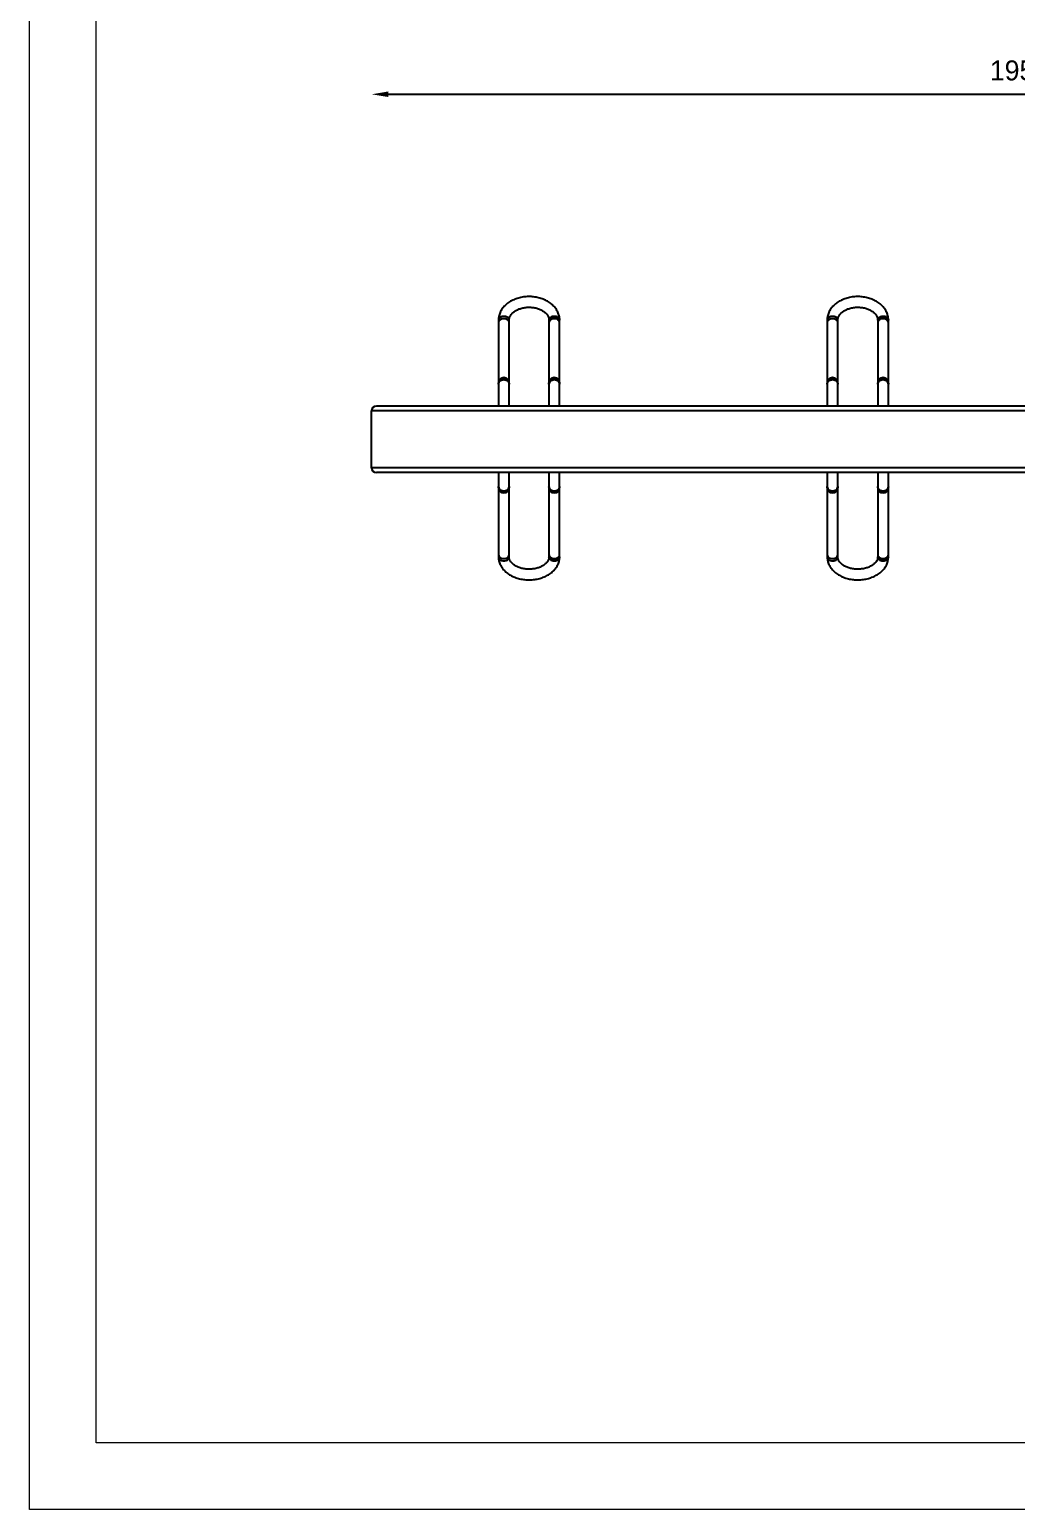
# Model space of a CAD drawing. Header units: millimetres. Extents: x 1641 to 7581, y -3677 to 523.
# Drawn here: x 1641 to 3126, y -3677 to -1450 of the extents above; entities that cross this region are included whole.
import ezdxf

# ---------------------------------------------------------------- set-up
doc = ezdxf.new("R2010")
doc.units = ezdxf.units.MM
doc.header["$PDSIZE"] = -1
doc.layers.add('tabelka', color=155, linetype='Continuous')
doc.dimstyles.new('1-1', dxfattribs={"dimtxt": 30, "dimasz": 25, "dimexe": 6.25, "dimexo": 30, "dimgap": 20.625, "dimtad": 1, "dimdec": 1, "dimtxsty": 'Standard', "dimcen": 0, "dimclrd": 2, "dimclre": 2, "dimclrt": 2, "dimadec": 0, "dimazin": 0, "dimtfac": 1, "dimtdec": 1, "dimtmove": 0, "dimatfit": 3, "dimfxl": 1, "dimarcsym": 0})

# ---------------------------------------------------------------- blocks, each defined once
blk = doc.blocks.new('*D6')
at = {"color": 2, "lineweight": -2}
blk.add_line((2181, -1547.4), (4081, -1547.4), dxfattribs=at)
at = {"color": 2}
for points in [[(2181, -1543.2), (2181, -1551.5), (2156, -1547.4)], [(4081, -1543.2), (4081, -1551.5), (4106, -1547.4)]]:
    blk.add_solid(points, dxfattribs=at)
at = {"layer": 'Defpoints', "color": 0}
for p in [(4106, -1547.4), (2156, -2066.6), (4106, -2066.6)]:
    blk.add_point(p, dxfattribs=at)
at = {"color": 2, "insert": (3131, -1511.7), "char_height": 30, "attachment_point": 5}
blk.add_mtext('1950', dxfattribs=at)

msp = doc.modelspace()

# ---------------------------------------------------------------- linework, layer by layer
for p, q in [((2346.95, -1887.16), (2346.95, -1981.81)), ((2346.95, -1887.16), (2346.95, -1890.76)), ((2362.95, -1981.81), (2362.95, -1887.16)), ((2362.95, -1890.76), (2362.95, -1887.16)), ((2422.95, -1887.16), (2422.95, -1981.81)), ((2422.95, -1887.16), (2422.95, -1890.76)), ((2438.95, -1981.81), (2438.95, -1887.16)), ((2438.95, -1890.76), (2438.95, -1887.16)), ((2841.65, -1887.16), (2841.65, -1981.81)), ((2841.65, -1887.16), (2841.65, -1890.76)), ((2857.65, -1981.81), (2857.65, -1887.16)), ((2857.65, -1890.76), (2857.65, -1887.16)), ((2917.65, -1887.16), (2917.65, -1981.81)), ((2917.65, -1887.16), (2917.65, -1890.76)), ((2933.65, -1981.81), (2933.65, -1887.16)), ((2933.65, -1890.76), (2933.65, -1887.16)), ((2346.95, -1983.45), (2346.95, -1981.81)), ((2346.95, -1981.86), (2346.95, -1983.45)), ((2362.95, -1983.45), (2362.95, -1981.81)), ((2362.95, -1983.45), (2362.95, -1981.81)), ((2422.95, -1983.45), (2422.95, -1981.81)), ((2422.95, -1981.86), (2422.95, -1983.45)), ((2438.95, -1984.62), (2438.95, -1981.81)), ((2438.95, -1983.45), (2438.95, -1981.81)), ((2841.65, -1981.81), (2841.65, -1983.45)), ((2841.65, -1981.81), (2841.65, -1984.62)), ((2857.65, -1984.62), (2857.65, -1981.81)), ((2857.65, -1983.45), (2857.65, -1981.81)), ((2917.65, -1981.81), (2917.65, -1983.45)), ((2917.65, -1981.81), (2917.65, -1984.62)), ((2933.65, -1984.62), (2933.65, -1981.81)), ((2933.65, -1983.45), (2933.65, -1981.81)), ((2346.95, -1983.45), (2346.95, -2016.64)), ((2346.95, -1983.45), (2346.95, -2016.64)), ((2346.95, -1984.62), (2346.95, -2016.64)), ((2346.95, -1984.62), (2346.95, -2016.64)), ((2346.95, -1984.62), (2346.95, -2016.64)), ((2362.95, -2016.64), (2362.95, -1983.45)), ((2362.95, -2016.64), (2362.95, -1983.45)), ((2362.95, -2016.64), (2362.95, -1984.62)), ((2362.95, -2016.64), (2362.95, -1984.62)), ((2362.95, -2016.64), (2362.95, -1984.62)), ((2422.95, -1983.45), (2422.95, -2016.64)), ((2422.95, -1983.45), (2422.95, -2016.64)), ((2422.95, -1984.62), (2422.95, -2016.64)), ((2422.95, -1984.62), (2422.95, -2016.64)), ((2422.95, -1984.62), (2422.95, -2016.64)), ((2438.95, -2016.64), (2438.95, -1983.45)), ((2438.95, -2016.64), (2438.95, -1983.45)), ((2438.95, -2016.64), (2438.95, -1984.62)), ((2438.95, -2016.64), (2438.95, -1984.62)), ((2438.95, -2016.64), (2438.95, -1984.62)), ((2841.65, -1983.45), (2841.65, -2016.64)), ((2841.65, -1983.45), (2841.65, -2016.64)), ((2841.65, -1984.62), (2841.65, -2016.64)), ((2841.65, -1984.62), (2841.65, -2016.64)), ((2841.65, -1984.62), (2841.65, -2016.64)), ((2857.65, -2016.64), (2857.65, -1983.45)), ((2857.65, -2016.64), (2857.65, -1983.45)), ((2857.65, -2016.64), (2857.65, -1984.62)), ((2857.65, -2016.64), (2857.65, -1984.62)), ((2857.65, -2016.64), (2857.65, -1984.62)), ((2917.65, -1983.45), (2917.65, -2016.64)), ((2917.65, -1983.45), (2917.65, -2016.64)), ((2917.65, -1984.62), (2917.65, -2016.64)), ((2917.65, -1984.62), (2917.65, -2016.64)), ((2917.65, -1984.62), (2917.65, -2016.64)), ((2933.65, -2016.64), (2933.65, -1983.45)), ((2933.65, -2016.64), (2933.65, -1983.45)), ((2933.65, -2016.64), (2933.65, -1984.62)), ((2933.65, -2016.64), (2933.65, -1984.62)), ((2933.65, -2016.64), (2933.65, -1984.62)), ((4105.95, -2023.84), (2155.95, -2023.84)), ((2155.95, -2109.44), (2155.95, -2023.84)), ((4098.75, -2016.64), (2163.15, -2016.64)), ((4105.95, -2109.44), (2155.95, -2109.44)), ((4098.75, -2116.64), (2163.15, -2116.64)), ((2346.95, -2116.64), (2346.95, -2137.85)), ((2346.95, -2116.64), (2346.95, -2137.68)), ((2346.95, -2116.64), (2346.95, -2137.85)), ((2346.95, -2116.64), (2346.95, -2137.68)), ((2346.95, -2137.68), (2346.95, -2139.32)), ((2362.95, -2137.85), (2362.95, -2116.64)), ((2362.95, -2137.68), (2362.95, -2116.64)), ((2362.95, -2137.85), (2362.95, -2116.64)), ((2362.95, -2137.68), (2362.95, -2116.64)), ((2362.95, -2139.32), (2362.95, -2137.68)), ((2422.95, -2116.64), (2422.95, -2137.85)), ((2422.95, -2116.64), (2422.95, -2137.68)), ((2422.95, -2116.64), (2422.95, -2137.85)), ((2422.95, -2116.64), (2422.95, -2137.68)), ((2422.95, -2137.68), (2422.95, -2139.32)), ((2438.95, -2137.85), (2438.95, -2116.64)), ((2438.95, -2137.68), (2438.95, -2116.64)), ((2438.95, -2137.85), (2438.95, -2116.64)), ((2438.95, -2137.68), (2438.95, -2116.64)), ((2438.95, -2139.32), (2438.95, -2137.68)), ((2841.65, -2116.64), (2841.65, -2137.85)), ((2841.65, -2116.64), (2841.65, -2137.68)), ((2841.65, -2116.64), (2841.65, -2137.85)), ((2841.65, -2116.64), (2841.65, -2137.68)), ((2841.65, -2137.68), (2841.65, -2139.32)), ((2857.65, -2137.85), (2857.65, -2116.64)), ((2857.65, -2137.68), (2857.65, -2116.64)), ((2857.65, -2137.85), (2857.65, -2116.64)), ((2857.65, -2137.68), (2857.65, -2116.64)), ((2857.65, -2139.32), (2857.65, -2137.68)), ((2917.65, -2116.64), (2917.65, -2137.85)), ((2917.65, -2116.64), (2917.65, -2137.68)), ((2917.65, -2116.64), (2917.65, -2137.85)), ((2917.65, -2116.64), (2917.65, -2137.68)), ((2917.65, -2137.68), (2917.65, -2139.32)), ((2933.65, -2137.85), (2933.65, -2116.64)), ((2933.65, -2137.68), (2933.65, -2116.64)), ((2933.65, -2137.85), (2933.65, -2116.64)), ((2933.65, -2137.68), (2933.65, -2116.64)), ((2933.65, -2139.32), (2933.65, -2137.68)), ((2346.95, -2137.85), (2346.95, -2139.32)), ((2346.95, -2139.32), (2346.95, -2240.25)), ((2346.95, -2139.32), (2346.95, -2240.25)), ((2362.95, -2139.32), (2362.95, -2137.85)), ((2362.95, -2240.25), (2362.95, -2139.32)), ((2362.95, -2240.25), (2362.95, -2139.32)), ((2422.95, -2137.85), (2422.95, -2139.32)), ((2422.95, -2139.32), (2422.95, -2240.25)), ((2422.95, -2139.32), (2422.95, -2240.25)), ((2438.95, -2137.85), (2438.95, -2139.32)), ((2438.95, -2139.29), (2438.95, -2137.85)), ((2438.95, -2139.32), (2438.95, -2137.85)), ((2438.95, -2240.25), (2438.95, -2139.32)), ((2438.95, -2240.25), (2438.95, -2139.32)), ((2841.65, -2137.85), (2841.65, -2139.32)), ((2841.65, -2139.32), (2841.65, -2240.25)), ((2841.65, -2139.32), (2841.65, -2240.25)), ((2857.65, -2139.32), (2857.65, -2137.85)), ((2857.65, -2240.25), (2857.65, -2139.32)), ((2857.65, -2240.25), (2857.65, -2139.32)), ((2917.65, -2137.85), (2917.65, -2139.32)), ((2917.65, -2139.32), (2917.65, -2240.25)), ((2917.65, -2139.32), (2917.65, -2240.25)), ((2933.65, -2139.32), (2933.65, -2137.85)), ((2933.65, -2240.25), (2933.65, -2139.32)), ((2933.65, -2240.25), (2933.65, -2139.32)), ((2346.95, -2240.25), (2346.95, -2243.73)), ((2362.95, -2243.73), (2362.95, -2240.25)), ((2422.95, -2240.25), (2422.95, -2243.73)), ((2438.95, -2243.73), (2438.95, -2240.25)), ((2841.65, -2240.25), (2841.65, -2243.73)), ((2857.65, -2243.73), (2857.65, -2240.25)), ((2917.65, -2240.25), (2917.65, -2243.73)), ((2933.65, -2243.73), (2933.65, -2240.25))]:
    msp.add_line(p, q)
at = {"flags": 128}
for points in [[(2354.95, -1881.6), (2353.23, -1881.73), (2351.59, -1882.12), (2350.11, -1882.74), (2348.86, -1883.56), (2347.89, -1884.56), (2347.25, -1885.68), (2346.97, -1886.86), (2346.95, -1887.17)], [(2362.95, -1887.16), (2362.85, -1886.26), (2362.39, -1885.11), (2361.58, -1884.04), (2360.46, -1883.13), (2359.08, -1882.4), (2357.51, -1881.89), (2355.82, -1881.64), (2354.09, -1881.64), (2352.4, -1881.89), (2350.83, -1882.4), (2349.45, -1883.13), (2348.33, -1884.04), (2347.52, -1885.11), (2347.06, -1886.26), (2346.95, -1887.16)], [(2362.95, -1887.16), (2362.85, -1886.26), (2362.39, -1885.11), (2361.58, -1884.04), (2360.46, -1883.13), (2359.08, -1882.4), (2357.51, -1881.89), (2355.82, -1881.64), (2354.09, -1881.64), (2352.4, -1881.89), (2350.83, -1882.4), (2349.45, -1883.13), (2348.33, -1884.04), (2347.52, -1885.11), (2347.06, -1886.26), (2346.95, -1887.16)], [(2362.95, -1890.76), (2362.85, -1889.86), (2362.39, -1888.7), (2361.58, -1887.64), (2360.46, -1886.72), (2359.08, -1885.99), (2357.51, -1885.49), (2355.82, -1885.23), (2354.09, -1885.23), (2352.4, -1885.49), (2350.83, -1885.99), (2349.45, -1886.72), (2348.33, -1887.64), (2347.52, -1888.7), (2347.06, -1889.86), (2346.95, -1890.76)], [(2362.95, -1887.19), (2362.94, -1886.86), (2362.66, -1885.68), (2362.02, -1884.56), (2361.05, -1883.56), (2359.8, -1882.74), (2358.31, -1882.12), (2356.67, -1881.73), (2354.95, -1881.6)], [(2422.95, -1887.19), (2422.97, -1886.86), (2423.25, -1885.68), (2423.89, -1884.56), (2424.86, -1883.56), (2426.11, -1882.74), (2427.59, -1882.12), (2429.23, -1881.73), (2430.95, -1881.6)], [(2438.95, -1887.16), (2438.85, -1886.26), (2438.39, -1885.11), (2437.58, -1884.04), (2436.46, -1883.13), (2435.08, -1882.4), (2433.51, -1881.89), (2431.82, -1881.64), (2430.09, -1881.64), (2428.4, -1881.89), (2426.83, -1882.4), (2425.45, -1883.13), (2424.33, -1884.04), (2423.52, -1885.11), (2423.06, -1886.26), (2422.95, -1887.16)], [(2438.95, -1887.16), (2438.85, -1886.26), (2438.39, -1885.11), (2437.58, -1884.04), (2436.46, -1883.13), (2435.08, -1882.4), (2433.51, -1881.89), (2431.82, -1881.64), (2430.09, -1881.64), (2428.4, -1881.89), (2426.83, -1882.4), (2425.45, -1883.13), (2424.33, -1884.04), (2423.52, -1885.11), (2423.06, -1886.26), (2422.95, -1887.16)], [(2438.95, -1890.76), (2438.85, -1889.86), (2438.39, -1888.7), (2437.58, -1887.64), (2436.46, -1886.72), (2435.08, -1885.99), (2433.51, -1885.49), (2431.82, -1885.23), (2430.09, -1885.23), (2428.4, -1885.49), (2426.83, -1885.99), (2425.45, -1886.72), (2424.33, -1887.64), (2423.52, -1888.7), (2423.06, -1889.86), (2422.95, -1890.76)], [(2430.95, -1881.6), (2432.67, -1881.73), (2434.31, -1882.12), (2435.8, -1882.74), (2437.05, -1883.56), (2438.02, -1884.56), (2438.66, -1885.68), (2438.94, -1886.86), (2438.95, -1887.15)], [(2849.65, -1881.6), (2847.93, -1881.73), (2846.29, -1882.12), (2844.8, -1882.74), (2843.55, -1883.56), (2842.58, -1884.56), (2841.94, -1885.68), (2841.66, -1886.86), (2841.65, -1887.17)], [(2857.65, -1887.16), (2857.54, -1886.26), (2857.08, -1885.11), (2856.27, -1884.04), (2855.15, -1883.13), (2853.77, -1882.4), (2852.2, -1881.89), (2850.51, -1881.64), (2848.78, -1881.64), (2847.09, -1881.89), (2845.52, -1882.4), (2844.14, -1883.13), (2843.02, -1884.04), (2842.21, -1885.11), (2841.75, -1886.26), (2841.65, -1887.16)], [(2857.65, -1887.16), (2857.54, -1886.26), (2857.08, -1885.11), (2856.27, -1884.04), (2855.15, -1883.13), (2853.77, -1882.4), (2852.2, -1881.89), (2850.51, -1881.64), (2848.78, -1881.64), (2847.09, -1881.89), (2845.52, -1882.4), (2844.14, -1883.13), (2843.02, -1884.04), (2842.21, -1885.11), (2841.75, -1886.26), (2841.65, -1887.16)], [(2857.65, -1890.76), (2857.54, -1889.86), (2857.08, -1888.7), (2856.27, -1887.64), (2855.15, -1886.72), (2853.77, -1885.99), (2852.2, -1885.49), (2850.51, -1885.23), (2848.78, -1885.23), (2847.09, -1885.49), (2845.52, -1885.99), (2844.14, -1886.72), (2843.02, -1887.64), (2842.21, -1888.7), (2841.75, -1889.86), (2841.65, -1890.76)], [(2857.65, -1887.19), (2857.63, -1886.86), (2857.35, -1885.68), (2856.71, -1884.56), (2855.74, -1883.56), (2854.49, -1882.74), (2853.01, -1882.12), (2851.37, -1881.73), (2849.65, -1881.6)], [(2917.65, -1887.19), (2917.66, -1886.86), (2917.94, -1885.68), (2918.58, -1884.56), (2919.55, -1883.56), (2920.8, -1882.74), (2922.29, -1882.12), (2923.93, -1881.73), (2925.65, -1881.6)], [(2933.65, -1887.16), (2933.54, -1886.26), (2933.08, -1885.11), (2932.27, -1884.04), (2931.15, -1883.13), (2929.77, -1882.4), (2928.2, -1881.89), (2926.51, -1881.64), (2924.78, -1881.64), (2923.09, -1881.89), (2921.52, -1882.4), (2920.14, -1883.13), (2919.02, -1884.04), (2918.21, -1885.11), (2917.75, -1886.26), (2917.65, -1887.16)], [(2933.65, -1887.16), (2933.54, -1886.26), (2933.08, -1885.11), (2932.27, -1884.04), (2931.15, -1883.13), (2929.77, -1882.4), (2928.2, -1881.89), (2926.51, -1881.64), (2924.78, -1881.64), (2923.09, -1881.89), (2921.52, -1882.4), (2920.14, -1883.13), (2919.02, -1884.04), (2918.21, -1885.11), (2917.75, -1886.26), (2917.65, -1887.16)], [(2933.65, -1890.76), (2933.54, -1889.86), (2933.08, -1888.7), (2932.27, -1887.64), (2931.15, -1886.72), (2929.77, -1885.99), (2928.2, -1885.49), (2926.51, -1885.23), (2924.78, -1885.23), (2923.09, -1885.49), (2921.52, -1885.99), (2920.14, -1886.72), (2919.02, -1887.64), (2918.21, -1888.7), (2917.75, -1889.86), (2917.65, -1890.76)], [(2925.65, -1881.6), (2927.37, -1881.73), (2929.01, -1882.12), (2930.49, -1882.74), (2931.74, -1883.56), (2932.71, -1884.56), (2933.35, -1885.68), (2933.63, -1886.86), (2933.65, -1887.15)], [(2346.95, -1983.45), (2346.97, -1983.09), (2347.25, -1981.66), (2347.89, -1980.32), (2348.86, -1979.12), (2350.11, -1978.12), (2351.59, -1977.38), (2353.23, -1976.92), (2354.95, -1976.76)], [(2362.95, -1983.45), (2362.85, -1982.37), (2362.39, -1980.97), (2361.58, -1979.69), (2360.46, -1978.59), (2359.08, -1977.72), (2357.51, -1977.11), (2355.82, -1976.8), (2354.09, -1976.8), (2352.4, -1977.11), (2350.83, -1977.72), (2349.45, -1978.59), (2348.33, -1979.69), (2347.52, -1980.97), (2347.06, -1982.37), (2346.95, -1983.45)], [(2362.95, -1983.45), (2362.85, -1982.37), (2362.39, -1980.97), (2361.58, -1979.69), (2360.46, -1978.59), (2359.08, -1977.72), (2357.51, -1977.11), (2355.82, -1976.8), (2354.09, -1976.8), (2352.4, -1977.11), (2350.83, -1977.72), (2349.45, -1978.59), (2348.33, -1979.69), (2347.52, -1980.97), (2347.06, -1982.37), (2346.95, -1983.45)], [(2362.95, -1983.45), (2362.85, -1982.37), (2362.39, -1980.97), (2361.58, -1979.69), (2360.46, -1978.59), (2359.08, -1977.72), (2357.51, -1977.11), (2355.82, -1976.8), (2354.09, -1976.8), (2352.4, -1977.11), (2350.83, -1977.72), (2349.45, -1978.59), (2348.33, -1979.69), (2347.52, -1980.97), (2347.06, -1982.37), (2346.95, -1983.45)], [(2354.95, -1976.76), (2356.67, -1976.92), (2358.31, -1977.38), (2359.8, -1978.12), (2361.05, -1979.12), (2362.02, -1980.32), (2362.66, -1981.66), (2362.94, -1983.09), (2362.95, -1983.45)], [(2422.95, -1983.45), (2422.97, -1983.09), (2423.25, -1981.66), (2423.89, -1980.32), (2424.86, -1979.12), (2426.11, -1978.12), (2427.59, -1977.38), (2429.23, -1976.92), (2430.95, -1976.76)], [(2438.95, -1983.45), (2438.85, -1982.37), (2438.39, -1980.97), (2437.58, -1979.69), (2436.46, -1978.59), (2435.08, -1977.72), (2433.51, -1977.11), (2431.82, -1976.8), (2430.09, -1976.8), (2428.4, -1977.11), (2426.83, -1977.72), (2425.45, -1978.59), (2424.33, -1979.69), (2423.52, -1980.97), (2423.06, -1982.37), (2422.95, -1983.45)], [(2438.95, -1983.45), (2438.85, -1982.37), (2438.39, -1980.97), (2437.58, -1979.69), (2436.46, -1978.59), (2435.08, -1977.72), (2433.51, -1977.11), (2431.82, -1976.8), (2430.09, -1976.8), (2428.4, -1977.11), (2426.83, -1977.72), (2425.45, -1978.59), (2424.33, -1979.69), (2423.52, -1980.97), (2423.06, -1982.37), (2422.95, -1983.45)], [(2438.95, -1983.45), (2438.85, -1982.37), (2438.39, -1980.97), (2437.58, -1979.69), (2436.46, -1978.59), (2435.08, -1977.72), (2433.51, -1977.11), (2431.82, -1976.8), (2430.09, -1976.8), (2428.4, -1977.11), (2426.83, -1977.72), (2425.45, -1978.59), (2424.33, -1979.69), (2423.52, -1980.97), (2423.06, -1982.37), (2422.95, -1983.45)], [(2430.95, -1976.76), (2432.67, -1976.92), (2434.31, -1977.38), (2435.8, -1978.12), (2437.05, -1979.12), (2438.02, -1980.32), (2438.66, -1981.66), (2438.94, -1983.09), (2438.95, -1983.45)], [(2841.65, -1983.45), (2841.66, -1983.09), (2841.94, -1981.66), (2842.58, -1980.32), (2843.55, -1979.12), (2844.8, -1978.12), (2846.29, -1977.38), (2847.93, -1976.92), (2849.65, -1976.76)], [(2857.65, -1983.45), (2857.54, -1982.37), (2857.08, -1980.97), (2856.27, -1979.69), (2855.15, -1978.59), (2853.77, -1977.72), (2852.2, -1977.11), (2850.51, -1976.8), (2848.78, -1976.8), (2847.09, -1977.11), (2845.52, -1977.72), (2844.14, -1978.59), (2843.02, -1979.69), (2842.21, -1980.97), (2841.75, -1982.37), (2841.65, -1983.45)], [(2857.65, -1983.45), (2857.54, -1982.37), (2857.08, -1980.97), (2856.27, -1979.69), (2855.15, -1978.59), (2853.77, -1977.72), (2852.2, -1977.11), (2850.51, -1976.8), (2848.78, -1976.8), (2847.09, -1977.11), (2845.52, -1977.72), (2844.14, -1978.59), (2843.02, -1979.69), (2842.21, -1980.97), (2841.75, -1982.37), (2841.65, -1983.45)], [(2857.65, -1983.45), (2857.54, -1982.37), (2857.08, -1980.97), (2856.27, -1979.69), (2855.15, -1978.59), (2853.77, -1977.72), (2852.2, -1977.11), (2850.51, -1976.8), (2848.78, -1976.8), (2847.09, -1977.11), (2845.52, -1977.72), (2844.14, -1978.59), (2843.02, -1979.69), (2842.21, -1980.97), (2841.75, -1982.37), (2841.65, -1983.45)], [(2849.65, -1976.76), (2851.37, -1976.92), (2853.01, -1977.38), (2854.49, -1978.12), (2855.74, -1979.12), (2856.71, -1980.32), (2857.35, -1981.66), (2857.63, -1983.09), (2857.65, -1983.45)], [(2917.65, -1983.45), (2917.66, -1983.09), (2917.94, -1981.66), (2918.58, -1980.32), (2919.55, -1979.12), (2920.8, -1978.12), (2922.29, -1977.38), (2923.93, -1976.92), (2925.65, -1976.76)], [(2933.65, -1983.45), (2933.54, -1982.37), (2933.08, -1980.97), (2932.27, -1979.69), (2931.15, -1978.59), (2929.77, -1977.72), (2928.2, -1977.11), (2926.51, -1976.8), (2924.78, -1976.8), (2923.09, -1977.11), (2921.52, -1977.72), (2920.14, -1978.59), (2919.02, -1979.69), (2918.21, -1980.97), (2917.75, -1982.37), (2917.65, -1983.45)], [(2933.65, -1983.45), (2933.54, -1982.37), (2933.08, -1980.97), (2932.27, -1979.69), (2931.15, -1978.59), (2929.77, -1977.72), (2928.2, -1977.11), (2926.51, -1976.8), (2924.78, -1976.8), (2923.09, -1977.11), (2921.52, -1977.72), (2920.14, -1978.59), (2919.02, -1979.69), (2918.21, -1980.97), (2917.75, -1982.37), (2917.65, -1983.45)], [(2933.65, -1983.45), (2933.54, -1982.37), (2933.08, -1980.97), (2932.27, -1979.69), (2931.15, -1978.59), (2929.77, -1977.72), (2928.2, -1977.11), (2926.51, -1976.8), (2924.78, -1976.8), (2923.09, -1977.11), (2921.52, -1977.72), (2920.14, -1978.59), (2919.02, -1979.69), (2918.21, -1980.97), (2917.75, -1982.37), (2917.65, -1983.45)], [(2925.65, -1976.76), (2927.37, -1976.92), (2929.01, -1977.38), (2930.49, -1978.12), (2931.74, -1979.12), (2932.71, -1980.32), (2933.35, -1981.66), (2933.63, -1983.09), (2933.65, -1983.45)], [(2346.95, -2137.85), (2346.97, -2138.22), (2347.25, -2139.68), (2347.89, -2141.05), (2348.86, -2142.27), (2350.11, -2143.29), (2351.59, -2144.05), (2353.23, -2144.52), (2354.95, -2144.68)], [(2346.95, -2137.85), (2346.97, -2138.22), (2347.25, -2139.68), (2347.89, -2141.05), (2348.86, -2142.27), (2350.11, -2143.29), (2351.59, -2144.05), (2353.23, -2144.52), (2354.95, -2144.68)], [(2362.95, -2137.85), (2362.85, -2138.96), (2362.39, -2140.38), (2361.58, -2141.68), (2360.46, -2142.81), (2359.08, -2143.7), (2357.51, -2144.32), (2355.82, -2144.64), (2354.09, -2144.64), (2352.4, -2144.32), (2350.83, -2143.7), (2349.45, -2142.81), (2348.33, -2141.68), (2347.52, -2140.38), (2347.06, -2138.96), (2346.95, -2137.85)], [(2346.95, -2137.85), (2346.97, -2138.22), (2347.25, -2139.68), (2347.89, -2141.05), (2348.86, -2142.27), (2350.11, -2143.29), (2351.59, -2144.05), (2353.23, -2144.52), (2354.95, -2144.68)], [(2354.95, -2144.68), (2356.67, -2144.52), (2358.31, -2144.05), (2359.8, -2143.29), (2361.05, -2142.27), (2362.02, -2141.05), (2362.66, -2139.68), (2362.94, -2138.22), (2362.95, -2137.85)], [(2354.95, -2144.68), (2356.67, -2144.52), (2358.31, -2144.05), (2359.8, -2143.29), (2361.05, -2142.27), (2362.02, -2141.05), (2362.66, -2139.68), (2362.94, -2138.22), (2362.95, -2137.85)], [(2354.95, -2144.68), (2356.67, -2144.52), (2358.31, -2144.05), (2359.8, -2143.29), (2361.05, -2142.27), (2362.02, -2141.05), (2362.66, -2139.68), (2362.94, -2138.22), (2362.95, -2137.85)], [(2422.95, -2137.85), (2422.97, -2138.22), (2423.25, -2139.68), (2423.89, -2141.05), (2424.86, -2142.27), (2426.11, -2143.29), (2427.59, -2144.05), (2429.23, -2144.52), (2430.95, -2144.68)], [(2422.95, -2137.85), (2422.97, -2138.22), (2423.25, -2139.68), (2423.89, -2141.05), (2424.86, -2142.27), (2426.11, -2143.29), (2427.59, -2144.05), (2429.23, -2144.52), (2430.95, -2144.68)], [(2438.95, -2137.85), (2438.85, -2138.96), (2438.39, -2140.38), (2437.58, -2141.68), (2436.46, -2142.81), (2435.08, -2143.7), (2433.51, -2144.32), (2431.82, -2144.64), (2430.09, -2144.64), (2428.4, -2144.32), (2426.83, -2143.7), (2425.45, -2142.81), (2424.33, -2141.68), (2423.52, -2140.38), (2423.06, -2138.96), (2422.95, -2137.85)], [(2422.95, -2137.85), (2422.97, -2138.22), (2423.25, -2139.68), (2423.89, -2141.05), (2424.86, -2142.27), (2426.11, -2143.29), (2427.59, -2144.05), (2429.23, -2144.52), (2430.95, -2144.68)], [(2430.95, -2144.68), (2432.67, -2144.52), (2434.31, -2144.05), (2435.8, -2143.29), (2437.05, -2142.27), (2438.02, -2141.05), (2438.66, -2139.68), (2438.94, -2138.22), (2438.95, -2137.85)], [(2430.95, -2144.68), (2432.67, -2144.52), (2434.31, -2144.05), (2435.8, -2143.29), (2437.05, -2142.27), (2438.02, -2141.05), (2438.66, -2139.68), (2438.94, -2138.22), (2438.95, -2137.85)], [(2430.95, -2144.68), (2432.67, -2144.52), (2434.31, -2144.05), (2435.8, -2143.29), (2437.05, -2142.27), (2438.02, -2141.05), (2438.66, -2139.68), (2438.94, -2138.22), (2438.95, -2137.85)], [(2841.65, -2137.85), (2841.66, -2138.22), (2841.94, -2139.68), (2842.58, -2141.05), (2843.55, -2142.27), (2844.8, -2143.29), (2846.29, -2144.05), (2847.93, -2144.52), (2849.65, -2144.68)], [(2841.65, -2137.85), (2841.66, -2138.22), (2841.94, -2139.68), (2842.58, -2141.05), (2843.55, -2142.27), (2844.8, -2143.29), (2846.29, -2144.05), (2847.93, -2144.52), (2849.65, -2144.68)], [(2857.65, -2137.85), (2857.54, -2138.96), (2857.08, -2140.38), (2856.27, -2141.68), (2855.15, -2142.81), (2853.77, -2143.7), (2852.2, -2144.32), (2850.51, -2144.64), (2848.78, -2144.64), (2847.09, -2144.32), (2845.52, -2143.7), (2844.14, -2142.81), (2843.02, -2141.68), (2842.21, -2140.38), (2841.75, -2138.96), (2841.65, -2137.85)], [(2841.65, -2137.85), (2841.66, -2138.22), (2841.94, -2139.68), (2842.58, -2141.05), (2843.55, -2142.27), (2844.8, -2143.29), (2846.29, -2144.05), (2847.93, -2144.52), (2849.65, -2144.68)], [(2849.65, -2144.68), (2851.37, -2144.52), (2853.01, -2144.05), (2854.49, -2143.29), (2855.74, -2142.27), (2856.71, -2141.05), (2857.35, -2139.68), (2857.63, -2138.22), (2857.65, -2137.85)], [(2849.65, -2144.68), (2851.37, -2144.52), (2853.01, -2144.05), (2854.49, -2143.29), (2855.74, -2142.27), (2856.71, -2141.05), (2857.35, -2139.68), (2857.63, -2138.22), (2857.65, -2137.85)], [(2849.65, -2144.68), (2851.37, -2144.52), (2853.01, -2144.05), (2854.49, -2143.29), (2855.74, -2142.27), (2856.71, -2141.05), (2857.35, -2139.68), (2857.63, -2138.22), (2857.65, -2137.85)], [(2917.65, -2137.85), (2917.66, -2138.22), (2917.94, -2139.68), (2918.58, -2141.05), (2919.55, -2142.27), (2920.8, -2143.29), (2922.29, -2144.05), (2923.93, -2144.52), (2925.65, -2144.68)], [(2917.65, -2137.85), (2917.66, -2138.22), (2917.94, -2139.68), (2918.58, -2141.05), (2919.55, -2142.27), (2920.8, -2143.29), (2922.29, -2144.05), (2923.93, -2144.52), (2925.65, -2144.68)], [(2933.65, -2137.85), (2933.54, -2138.96), (2933.08, -2140.38), (2932.27, -2141.68), (2931.15, -2142.81), (2929.77, -2143.7), (2928.2, -2144.32), (2926.51, -2144.64), (2924.78, -2144.64), (2923.09, -2144.32), (2921.52, -2143.7), (2920.14, -2142.81), (2919.02, -2141.68), (2918.21, -2140.38), (2917.75, -2138.96), (2917.65, -2137.85)], [(2917.65, -2137.85), (2917.66, -2138.22), (2917.94, -2139.68), (2918.58, -2141.05), (2919.55, -2142.27), (2920.8, -2143.29), (2922.29, -2144.05), (2923.93, -2144.52), (2925.65, -2144.68)], [(2925.65, -2144.68), (2927.37, -2144.52), (2929.01, -2144.05), (2930.49, -2143.29), (2931.74, -2142.27), (2932.71, -2141.05), (2933.35, -2139.68), (2933.63, -2138.22), (2933.65, -2137.85)], [(2925.65, -2144.68), (2927.37, -2144.52), (2929.01, -2144.05), (2930.49, -2143.29), (2931.74, -2142.27), (2932.71, -2141.05), (2933.35, -2139.68), (2933.63, -2138.22), (2933.65, -2137.85)], [(2925.65, -2144.68), (2927.37, -2144.52), (2929.01, -2144.05), (2930.49, -2143.29), (2931.74, -2142.27), (2932.71, -2141.05), (2933.35, -2139.68), (2933.63, -2138.22), (2933.65, -2137.85)], [(2346.95, -2240.25), (2346.97, -2240.56), (2347.25, -2241.79), (2347.89, -2242.95), (2348.86, -2243.98), (2350.11, -2244.83), (2351.59, -2245.47), (2353.23, -2245.87), (2354.95, -2246)], [(2346.95, -2240.25), (2346.97, -2240.56), (2347.25, -2241.79), (2347.89, -2242.95), (2348.86, -2243.98), (2350.11, -2244.83), (2351.59, -2245.47), (2353.23, -2245.87), (2354.95, -2246)], [(2346.95, -2240.25), (2346.97, -2240.56), (2347.25, -2241.79), (2347.89, -2242.95), (2348.86, -2243.98), (2350.11, -2244.83), (2351.59, -2245.47), (2353.23, -2245.87), (2354.95, -2246)], [(2346.95, -2243.73), (2347.06, -2244.66), (2347.52, -2245.86), (2348.33, -2246.96), (2349.45, -2247.9), (2350.83, -2248.66), (2352.4, -2249.18), (2354.09, -2249.45), (2355.82, -2249.45), (2357.51, -2249.18), (2359.08, -2248.66), (2360.46, -2247.9), (2361.58, -2246.96), (2362.39, -2245.86), (2362.85, -2244.66), (2362.95, -2243.73)], [(2346.95, -2243.73), (2346.97, -2244.04), (2347.25, -2245.27), (2347.89, -2246.42), (2348.86, -2247.45), (2350.11, -2248.31), (2351.59, -2248.95), (2353.23, -2249.34), (2354.95, -2249.48)], [(2354.95, -2246), (2356.67, -2245.87), (2358.31, -2245.47), (2359.8, -2244.83), (2361.05, -2243.98), (2362.02, -2242.95), (2362.66, -2241.79), (2362.94, -2240.56), (2362.95, -2240.25)], [(2354.95, -2246), (2356.67, -2245.87), (2358.31, -2245.47), (2359.8, -2244.83), (2361.05, -2243.98), (2362.02, -2242.95), (2362.66, -2241.79), (2362.94, -2240.56), (2362.95, -2240.25)], [(2354.95, -2246), (2356.67, -2245.87), (2358.31, -2245.47), (2359.8, -2244.83), (2361.05, -2243.98), (2362.02, -2242.95), (2362.66, -2241.79), (2362.94, -2240.56), (2362.95, -2240.25)], [(2354.95, -2249.48), (2356.67, -2249.34), (2358.31, -2248.95), (2359.8, -2248.31), (2361.05, -2247.45), (2362.02, -2246.42), (2362.66, -2245.27), (2362.94, -2244.04), (2362.95, -2243.73)], [(2422.95, -2240.25), (2422.97, -2240.56), (2423.25, -2241.79), (2423.89, -2242.95), (2424.86, -2243.98), (2426.11, -2244.83), (2427.59, -2245.47), (2429.23, -2245.87), (2430.95, -2246)], [(2422.95, -2240.25), (2422.97, -2240.56), (2423.25, -2241.79), (2423.89, -2242.95), (2424.86, -2243.98), (2426.11, -2244.83), (2427.59, -2245.47), (2429.23, -2245.87), (2430.95, -2246)], [(2422.95, -2240.25), (2422.97, -2240.56), (2423.25, -2241.79), (2423.89, -2242.95), (2424.86, -2243.98), (2426.11, -2244.83), (2427.59, -2245.47), (2429.23, -2245.87), (2430.95, -2246)], [(2438.95, -2243.73), (2438.85, -2244.66), (2438.39, -2245.86), (2437.58, -2246.96), (2436.46, -2247.9), (2435.08, -2248.66), (2433.51, -2249.18), (2431.82, -2249.45), (2430.09, -2249.45), (2428.4, -2249.18), (2426.83, -2248.66), (2425.45, -2247.9), (2424.33, -2246.96), (2423.52, -2245.86), (2423.06, -2244.66), (2422.95, -2243.73)], [(2422.95, -2243.73), (2422.97, -2244.04), (2423.25, -2245.27), (2423.89, -2246.42), (2424.86, -2247.45), (2426.11, -2248.31), (2427.59, -2248.95), (2429.23, -2249.34), (2430.95, -2249.48)], [(2430.95, -2246), (2432.67, -2245.87), (2434.31, -2245.47), (2435.8, -2244.83), (2437.05, -2243.98), (2438.02, -2242.95), (2438.66, -2241.79), (2438.94, -2240.56), (2438.95, -2240.25)], [(2430.95, -2246), (2432.67, -2245.87), (2434.31, -2245.47), (2435.8, -2244.83), (2437.05, -2243.98), (2438.02, -2242.95), (2438.66, -2241.79), (2438.94, -2240.56), (2438.95, -2240.25)], [(2430.95, -2246), (2432.67, -2245.87), (2434.31, -2245.47), (2435.8, -2244.83), (2437.05, -2243.98), (2438.02, -2242.95), (2438.66, -2241.79), (2438.94, -2240.56), (2438.95, -2240.25)], [(2430.95, -2249.48), (2432.67, -2249.34), (2434.31, -2248.95), (2435.8, -2248.31), (2437.05, -2247.45), (2438.02, -2246.42), (2438.66, -2245.27), (2438.94, -2244.04), (2438.95, -2243.73)], [(2841.65, -2240.25), (2841.66, -2240.56), (2841.94, -2241.79), (2842.58, -2242.95), (2843.55, -2243.98), (2844.8, -2244.83), (2846.29, -2245.47), (2847.93, -2245.87), (2849.65, -2246)], [(2841.65, -2240.25), (2841.66, -2240.56), (2841.94, -2241.79), (2842.58, -2242.95), (2843.55, -2243.98), (2844.8, -2244.83), (2846.29, -2245.47), (2847.93, -2245.87), (2849.65, -2246)], [(2841.65, -2240.25), (2841.66, -2240.56), (2841.94, -2241.79), (2842.58, -2242.95), (2843.55, -2243.98), (2844.8, -2244.83), (2846.29, -2245.47), (2847.93, -2245.87), (2849.65, -2246)], [(2841.65, -2243.73), (2841.75, -2244.66), (2842.21, -2245.86), (2843.02, -2246.96), (2844.14, -2247.9), (2845.52, -2248.66), (2847.09, -2249.18), (2848.78, -2249.45), (2850.51, -2249.45), (2852.2, -2249.18), (2853.77, -2248.66), (2855.15, -2247.9), (2856.27, -2246.96), (2857.08, -2245.86), (2857.54, -2244.66), (2857.65, -2243.73)], [(2841.65, -2243.73), (2841.66, -2244.04), (2841.94, -2245.27), (2842.58, -2246.42), (2843.55, -2247.45), (2844.8, -2248.31), (2846.29, -2248.95), (2847.93, -2249.34), (2849.65, -2249.48)], [(2849.65, -2246), (2851.37, -2245.87), (2853.01, -2245.47), (2854.49, -2244.83), (2855.74, -2243.98), (2856.71, -2242.95), (2857.35, -2241.79), (2857.63, -2240.56), (2857.65, -2240.25)], [(2849.65, -2246), (2851.37, -2245.87), (2853.01, -2245.47), (2854.49, -2244.83), (2855.74, -2243.98), (2856.71, -2242.95), (2857.35, -2241.79), (2857.63, -2240.56), (2857.65, -2240.25)], [(2849.65, -2246), (2851.37, -2245.87), (2853.01, -2245.47), (2854.49, -2244.83), (2855.74, -2243.98), (2856.71, -2242.95), (2857.35, -2241.79), (2857.63, -2240.56), (2857.65, -2240.25)], [(2849.65, -2249.48), (2851.37, -2249.34), (2853.01, -2248.95), (2854.49, -2248.31), (2855.74, -2247.45), (2856.71, -2246.42), (2857.35, -2245.27), (2857.63, -2244.04), (2857.65, -2243.73)], [(2917.65, -2240.25), (2917.66, -2240.56), (2917.94, -2241.79), (2918.58, -2242.95), (2919.55, -2243.98), (2920.8, -2244.83), (2922.29, -2245.47), (2923.93, -2245.87), (2925.65, -2246)], [(2917.65, -2240.25), (2917.66, -2240.56), (2917.94, -2241.79), (2918.58, -2242.95), (2919.55, -2243.98), (2920.8, -2244.83), (2922.29, -2245.47), (2923.93, -2245.87), (2925.65, -2246)], [(2917.65, -2240.25), (2917.66, -2240.56), (2917.94, -2241.79), (2918.58, -2242.95), (2919.55, -2243.98), (2920.8, -2244.83), (2922.29, -2245.47), (2923.93, -2245.87), (2925.65, -2246)], [(2933.65, -2243.73), (2933.54, -2244.66), (2933.08, -2245.86), (2932.27, -2246.96), (2931.15, -2247.9), (2929.77, -2248.66), (2928.2, -2249.18), (2926.51, -2249.45), (2924.78, -2249.45), (2923.09, -2249.18), (2921.52, -2248.66), (2920.14, -2247.9), (2919.02, -2246.96), (2918.21, -2245.86), (2917.75, -2244.66), (2917.65, -2243.73)], [(2917.65, -2243.73), (2917.66, -2244.04), (2917.94, -2245.27), (2918.58, -2246.42), (2919.55, -2247.45), (2920.8, -2248.31), (2922.29, -2248.95), (2923.93, -2249.34), (2925.65, -2249.48)], [(2925.65, -2246), (2927.37, -2245.87), (2929.01, -2245.47), (2930.49, -2244.83), (2931.74, -2243.98), (2932.71, -2242.95), (2933.35, -2241.79), (2933.63, -2240.56), (2933.65, -2240.25)], [(2925.65, -2246), (2927.37, -2245.87), (2929.01, -2245.47), (2930.49, -2244.83), (2931.74, -2243.98), (2932.71, -2242.95), (2933.35, -2241.79), (2933.63, -2240.56), (2933.65, -2240.25)], [(2925.65, -2246), (2927.37, -2245.87), (2929.01, -2245.47), (2930.49, -2244.83), (2931.74, -2243.98), (2932.71, -2242.95), (2933.35, -2241.79), (2933.63, -2240.56), (2933.65, -2240.25)], [(2925.65, -2249.48), (2927.37, -2249.34), (2929.01, -2248.95), (2930.49, -2248.31), (2931.74, -2247.45), (2932.71, -2246.42), (2933.35, -2245.27), (2933.63, -2244.04), (2933.65, -2243.73)]]:
    msp.add_lwpolyline(points, dxfattribs=at)
for centre, radius, start, end in [((2354.95, -1981.81), 8, 0, 180), ((2430.95, -1981.81), 8, 0, 180), ((2849.65, -1981.81), 8, 0, 180), ((2925.65, -1981.81), 8, 0, 180), ((2163.15, -2023.84), 7.2, 90, 180), ((2163.15, -2109.44), 7.2, 180, 270), ((2354.95, -2139.32), 8, 180, 0), ((2430.95, -2139.32), 8, 180, 0), ((2849.65, -2139.32), 8, 180, 0), ((2925.65, -2139.32), 8, 180, 0)]:
    msp.add_arc(centre, radius, start, end)
for points, knots in [([(2438.95, -1887.16), (2438.94, -1886.55), (2438.91, -1884.95), (2438.59, -1882.38), (2437.93, -1879.48), (2436.96, -1876.64), (2435.69, -1873.88), (2434.13, -1871.21), (2432.28, -1868.65), (2430.16, -1866.21), (2427.78, -1863.91), (2425.15, -1861.78), (2422.28, -1859.82), (2419.22, -1858.04), (2415.96, -1856.48), (2412.55, -1855.13), (2409, -1854), (2405.35, -1853.1), (2401.61, -1852.43), (2397.81, -1852.01), (2393.97, -1851.82), (2390.13, -1851.88), (2386.31, -1852.18), (2382.53, -1852.72), (2378.82, -1853.49), (2375.19, -1854.51), (2371.69, -1855.75), (2368.32, -1857.22), (2365.13, -1858.91), (2362.12, -1860.8), (2359.32, -1862.9), (2356.77, -1865.17), (2354.47, -1867.62), (2352.46, -1870.2), (2350.74, -1872.92), (2349.33, -1875.73), (2348.24, -1878.61), (2347.48, -1881.55), (2347.03, -1884.41), (2346.98, -1886.28), (2346.95, -1887.16)], [0, 0, 0, 0, 0.015826, 0.0411823, 0.0665455, 0.0919901, 0.1175851, 0.1433834, 0.1694173, 0.1956965, 0.2222089, 0.248925, 0.2758052, 0.3028061, 0.3298878, 0.3570175, 0.3841696, 0.4113262, 0.4384816, 0.465635, 0.4927899, 0.519952, 0.5471277, 0.5743229, 0.6015441, 0.6287966, 0.6560824, 0.6833991, 0.7107355, 0.7380674, 0.7653631, 0.79258, 0.8196674, 0.8465719, 0.8732449, 0.8996525, 0.9257824, 0.951648, 0.977288, 1, 1, 1, 1]), ([(2362.95, -1887.16), (2362.96, -1886.91), (2362.98, -1886.01), (2363.21, -1884.48), (2363.81, -1882.59), (2364.7, -1880.75), (2365.88, -1878.97), (2367.31, -1877.28), (2368.99, -1875.68), (2370.92, -1874.18), (2373.07, -1872.81), (2375.42, -1871.57), (2377.97, -1870.48), (2380.67, -1869.57), (2383.51, -1868.83), (2386.46, -1868.29), (2389.47, -1867.95), (2392.53, -1867.82), (2395.59, -1867.9), (2398.62, -1868.18), (2401.58, -1868.66), (2404.45, -1869.34), (2407.19, -1870.21), (2409.77, -1871.24), (2412.17, -1872.43), (2414.36, -1873.76), (2416.32, -1875.19), (2418.04, -1876.72), (2419.51, -1878.32), (2420.73, -1879.97), (2421.68, -1881.66), (2422.38, -1883.39), (2422.82, -1885.15), (2422.95, -1886.41), (2422.95, -1887.08), (2422.95, -1887.16)], [0, 0, 0, 0, 0.01495819, 0.05186042, 0.08797697, 0.12249675, 0.15555267, 0.18757155, 0.21893414, 0.2499132, 0.28068965, 0.31137795, 0.34204374, 0.37271694, 0.40341993, 0.4341589, 0.46492913, 0.49571885, 0.52651246, 0.55728992, 0.58802944, 0.618715, 0.64933534, 0.67988537, 0.71037115, 0.7408144, 0.77125005, 0.80173676, 0.83237977, 0.86333862, 0.89484182, 0.92719631, 0.96076758, 0.99537876, 1, 1, 1, 1]), ([(2933.65, -1887.16), (2933.63, -1886.55), (2933.6, -1884.95), (2933.28, -1882.38), (2932.62, -1879.48), (2931.65, -1876.64), (2930.38, -1873.88), (2928.82, -1871.21), (2926.97, -1868.65), (2924.85, -1866.21), (2922.47, -1863.91), (2919.84, -1861.78), (2916.98, -1859.82), (2913.91, -1858.04), (2910.66, -1856.48), (2907.24, -1855.13), (2903.7, -1854), (2900.04, -1853.1), (2896.3, -1852.43), (2892.5, -1852.01), (2888.67, -1851.82), (2884.83, -1851.88), (2881, -1852.18), (2877.22, -1852.72), (2873.51, -1853.49), (2869.89, -1854.51), (2866.38, -1855.75), (2863.02, -1857.22), (2859.82, -1858.91), (2856.81, -1860.8), (2854.02, -1862.9), (2851.46, -1865.17), (2849.17, -1867.62), (2847.15, -1870.2), (2845.43, -1872.92), (2844.03, -1875.73), (2842.93, -1878.61), (2842.17, -1881.55), (2841.72, -1884.41), (2841.67, -1886.28), (2841.65, -1887.16)], [0, 0, 0, 0, 0.015826, 0.0411823, 0.0665456, 0.0919901, 0.1175851, 0.1433834, 0.1694172, 0.1956966, 0.2222088, 0.2489251, 0.275805, 0.3028062, 0.3298878, 0.3570175, 0.3841697, 0.4113265, 0.4384816, 0.4656349, 0.4927898, 0.519952, 0.5471279, 0.5743229, 0.6015442, 0.6287967, 0.6560823, 0.6833992, 0.7107355, 0.7380673, 0.7653631, 0.7925799, 0.8196675, 0.8465718, 0.8732449, 0.8996525, 0.9257823, 0.951648, 0.977288, 1, 1, 1, 1]), ([(2857.65, -1887.16), (2857.65, -1886.91), (2857.67, -1886.01), (2857.9, -1884.48), (2858.5, -1882.59), (2859.4, -1880.75), (2860.57, -1878.97), (2862, -1877.28), (2863.69, -1875.68), (2865.61, -1874.18), (2867.76, -1872.81), (2870.12, -1871.57), (2872.66, -1870.48), (2875.37, -1869.57), (2878.21, -1868.83), (2881.15, -1868.29), (2884.17, -1867.95), (2887.22, -1867.82), (2890.28, -1867.9), (2893.31, -1868.18), (2896.28, -1868.66), (2899.14, -1869.34), (2901.88, -1870.21), (2904.47, -1871.24), (2906.86, -1872.43), (2909.05, -1873.76), (2911.02, -1875.19), (2912.74, -1876.72), (2914.21, -1878.32), (2915.42, -1879.97), (2916.37, -1881.66), (2917.07, -1883.39), (2917.52, -1885.15), (2917.64, -1886.41), (2917.65, -1887.08), (2917.65, -1887.16)], [0, 0, 0, 0, 0.0149582, 0.0518604, 0.087977, 0.1224967, 0.1555528, 0.1875715, 0.2189342, 0.2499132, 0.2806896, 0.3113779, 0.342044, 0.3727172, 0.4034198, 0.4341592, 0.4649291, 0.4957188, 0.5265127, 0.5572898, 0.5880294, 0.6187151, 0.6493351, 0.6798852, 0.7103711, 0.7408143, 0.7712501, 0.8017367, 0.8323797, 0.8633387, 0.8948417, 0.9271963, 0.9607676, 0.9953788, 1, 1, 1, 1]), ([(2346.95, -2243.73), (2346.97, -2244.34), (2347, -2245.9), (2347.32, -2248.42), (2347.99, -2251.25), (2348.96, -2254.02), (2350.22, -2256.71), (2351.79, -2259.31), (2353.63, -2261.81), (2355.75, -2264.19), (2358.14, -2266.43), (2360.78, -2268.51), (2363.64, -2270.42), (2366.72, -2272.14), (2369.97, -2273.67), (2373.39, -2274.98), (2376.94, -2276.08), (2380.6, -2276.95), (2384.34, -2277.59), (2388.14, -2278), (2391.97, -2278.18), (2395.8, -2278.12), (2399.62, -2277.83), (2403.4, -2277.31), (2407.11, -2276.55), (2410.73, -2275.56), (2414.24, -2274.35), (2417.6, -2272.92), (2420.8, -2271.28), (2423.81, -2269.43), (2426.61, -2267.39), (2429.17, -2265.16), (2431.47, -2262.77), (2433.49, -2260.23), (2435.21, -2257.58), (2436.61, -2254.82), (2437.7, -2251.99), (2438.45, -2249.12), (2438.88, -2246.36), (2438.93, -2244.56), (2438.95, -2243.73)], [0, 0, 0, 0, 0.0158904, 0.0410982, 0.0663153, 0.0916299, 0.1171232, 0.1428569, 0.1688673, 0.1951632, 0.2217266, 0.2485186, 0.2754885, 0.3025834, 0.3297556, 0.3569676, 0.3841878, 0.4114026, 0.4386075, 0.4658041, 0.4929976, 0.5201965, 0.5474095, 0.5746437, 0.6019089, 0.6292126, 0.6565594, 0.6839487, 0.7113727, 0.7388075, 0.7662159, 0.7935491, 0.8207466, 0.8477423, 0.8744753, 0.9009012, 0.9270033, 0.9527966, 0.9783269, 1, 1, 1, 1]), ([(2422.95, -2243.73), (2422.95, -2243.97), (2422.93, -2244.81), (2422.71, -2246.18), (2422.18, -2247.84), (2421.4, -2249.46), (2420.34, -2251.09), (2418.98, -2252.71), (2417.37, -2254.26), (2415.51, -2255.71), (2413.42, -2257.06), (2411.12, -2258.28), (2408.62, -2259.36), (2405.96, -2260.29), (2403.15, -2261.04), (2400.22, -2261.61), (2397.22, -2261.99), (2394.17, -2262.17), (2391.1, -2262.15), (2388.05, -2261.92), (2385.06, -2261.51), (2382.16, -2260.9), (2379.38, -2260.11), (2376.75, -2259.15), (2374.3, -2258.04), (2372.06, -2256.8), (2370.04, -2255.45), (2368.27, -2254.01), (2366.74, -2252.51), (2365.47, -2250.96), (2364.46, -2249.38), (2363.7, -2247.77), (2363.19, -2246.14), (2362.98, -2244.8), (2362.96, -2243.99), (2362.95, -2243.73)], [0, 0, 0, 0, 0.0149506, 0.0527093, 0.0853591, 0.1165049, 0.1495716, 0.181467, 0.2126228, 0.2433706, 0.27392, 0.3043984, 0.3348684, 0.3653682, 0.3959192, 0.4265254, 0.4571792, 0.4878657, 0.5185658, 0.5492576, 0.5799122, 0.6105096, 0.6410319, 0.6714679, 0.7018145, 0.7320831, 0.7623059, 0.7925297, 0.8228378, 0.8533762, 0.8843667, 0.9161308, 0.9491036, 0.9837804, 1, 1, 1, 1]), ([(2841.65, -2243.73), (2841.66, -2244.34), (2841.69, -2245.9), (2842.02, -2248.42), (2842.68, -2251.25), (2843.65, -2254.02), (2844.92, -2256.71), (2846.48, -2259.31), (2848.32, -2261.81), (2850.45, -2264.19), (2852.83, -2266.43), (2855.47, -2268.51), (2858.33, -2270.42), (2861.41, -2272.14), (2864.67, -2273.67), (2868.08, -2274.98), (2871.63, -2276.08), (2875.29, -2276.95), (2879.03, -2277.59), (2882.83, -2278), (2886.66, -2278.18), (2890.5, -2278.12), (2894.32, -2277.83), (2898.09, -2277.31), (2901.8, -2276.55), (2905.42, -2275.56), (2908.93, -2274.35), (2912.29, -2272.92), (2915.49, -2271.28), (2918.51, -2269.43), (2921.3, -2267.39), (2923.86, -2265.16), (2926.16, -2262.77), (2928.18, -2260.23), (2929.9, -2257.58), (2931.3, -2254.82), (2932.39, -2251.99), (2933.14, -2249.12), (2933.57, -2246.36), (2933.62, -2244.56), (2933.65, -2243.73)], [0, 0, 0, 0, 0.0158904, 0.0410982, 0.0663153, 0.0916299, 0.1171232, 0.1428568, 0.1688674, 0.1951633, 0.2217266, 0.2485185, 0.2754884, 0.3025833, 0.3297555, 0.3569676, 0.3841876, 0.4114028, 0.4386075, 0.4658042, 0.4929977, 0.5201966, 0.5474094, 0.5746436, 0.6019088, 0.6292125, 0.6565595, 0.6839487, 0.7113726, 0.7388076, 0.766216, 0.7935492, 0.8207466, 0.8477424, 0.8744752, 0.9009012, 0.9270034, 0.9527966, 0.9783269, 1, 1, 1, 1]), ([(2917.65, -2243.73), (2917.64, -2243.97), (2917.62, -2244.81), (2917.4, -2246.18), (2916.87, -2247.84), (2916.09, -2249.46), (2915.03, -2251.09), (2913.67, -2252.71), (2912.06, -2254.26), (2910.2, -2255.71), (2908.11, -2257.06), (2905.81, -2258.28), (2903.32, -2259.36), (2900.65, -2260.29), (2897.84, -2261.04), (2894.92, -2261.61), (2891.91, -2261.99), (2888.86, -2262.17), (2885.79, -2262.15), (2882.74, -2261.92), (2879.75, -2261.51), (2876.85, -2260.9), (2874.07, -2260.11), (2871.44, -2259.15), (2869, -2258.04), (2866.75, -2256.8), (2864.73, -2255.45), (2862.96, -2254.01), (2861.43, -2252.51), (2860.17, -2250.96), (2859.15, -2249.38), (2858.39, -2247.77), (2857.89, -2246.14), (2857.67, -2244.8), (2857.65, -2243.99), (2857.65, -2243.73)], [0, 0, 0, 0, 0.0149506, 0.0527093, 0.0853591, 0.1165049, 0.1495716, 0.181467, 0.2126229, 0.2433705, 0.2739199, 0.3043984, 0.3348682, 0.3653683, 0.3959193, 0.4265255, 0.4571794, 0.4878656, 0.5185657, 0.5492576, 0.5799123, 0.6105096, 0.6410322, 0.6714678, 0.7018146, 0.7320832, 0.7623061, 0.7925299, 0.8228377, 0.8533761, 0.8843667, 0.9161308, 0.9491036, 0.9837804, 1, 1, 1, 1])]:
    msp.add_open_spline(points, degree=3, knots=knots)
at = {"layer": 'tabelka', "lineweight": 5}
for points in [[(1641.33, 523.01), (7581.33, 523.01), (7581.33, -3676.99), (1641.33, -3676.99)], [(1741.33, 423.01), (7481.33, 423.01), (7481.33, -3576.99), (1741.33, -3576.99)]]:
    msp.add_lwpolyline(points, close=True, dxfattribs=at)

# ---------------------------------------------------------------- dimensions: what is measured, and where the dimension line sits
dim = msp.add_linear_dim(base=(4105.95, -1547.37), p1=(2155.95, -2066.64), p2=(4105.95, -2066.64), dimstyle='1-1', override={"dimse1": 1, "dimse2": 1})
dim.commit()
dim.dimension.update_dxf_attribs({"geometry": '*D6', "text_midpoint": (3130.95, -1511.75)})

doc.saveas('drawing.dxf')
